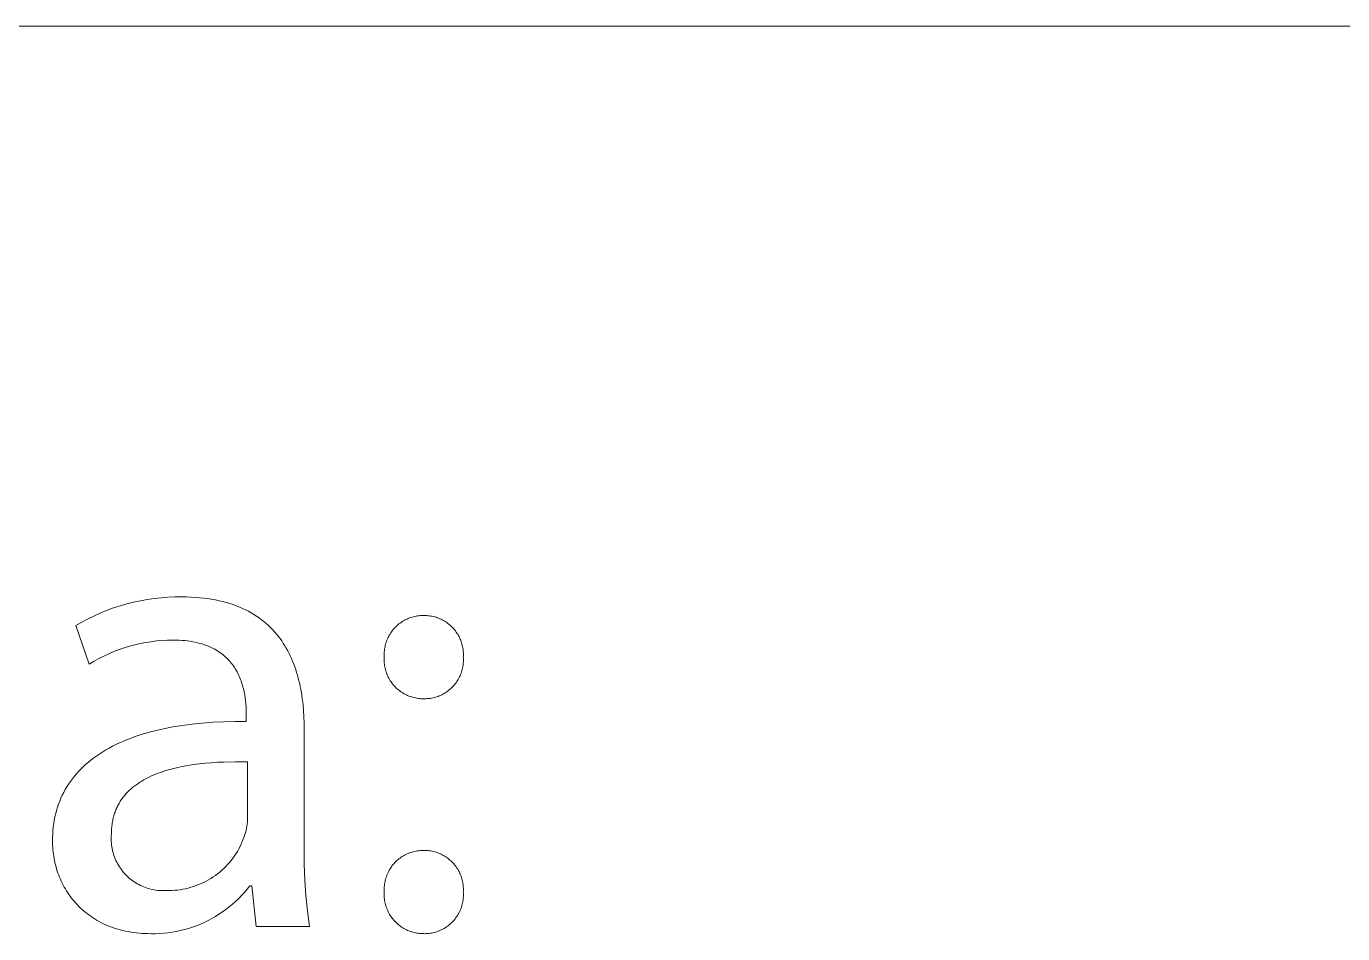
# Model space of a CAD drawing. Header units: millimetres. Extents: x 0 to 4030, y 0 to 2816.
# Drawn here: x 3773.6 to 3853.4, y 282.9 to 337.9 of the extents above; entities that cross this region are included whole.
import ezdxf

# ---------------------------------------------------------------- set-up
doc = ezdxf.new("R2010")
doc.units = ezdxf.units.MM
doc.header["$MEASUREMENT"] = 0
doc.layers.add('Domyślny', color=7, linetype='Continuous', true_color=0x000000)

msp = doc.modelspace()

# ---------------------------------------------------------------- linework, layer by layer
at = {"layer": 'Domyślny', "color": 18, "lineweight": 15, "true_color": 0x000000}
for p, q in [((3674.455, 337.913), (4026.423, 337.913)), ((3780.515, 303.097), (3780.929, 303.171)), ((3780.929, 303.171), (3781.345, 303.231)), ((3781.345, 303.231), (3781.763, 303.276)), ((3781.763, 303.276), (3782.182, 303.307)), ((3782.182, 303.307), (3782.603, 303.323)), ((3782.603, 303.323), (3783.023, 303.325)), ((3783.023, 303.325), (3783.3, 303.322)), ((3783.3, 303.322), (3783.57, 303.314)), ((3783.57, 303.314), (3783.834, 303.299)), ((3783.834, 303.299), (3784.091, 303.279)), ((3784.091, 303.279), (3784.342, 303.253)), ((3784.342, 303.253), (3784.586, 303.222)), ((3784.586, 303.222), (3784.825, 303.185)), ((3784.825, 303.185), (3785.057, 303.143)), ((3785.057, 303.143), (3785.283, 303.096)), ((3777.722, 302.186), (3778.107, 302.357)), ((3778.107, 302.357), (3778.496, 302.514)), ((3778.496, 302.514), (3778.892, 302.659)), ((3778.892, 302.659), (3779.291, 302.789)), ((3779.291, 302.789), (3779.695, 302.906)), ((3779.695, 302.906), (3780.103, 303.008)), ((3780.103, 303.008), (3780.515, 303.097)), ((3785.283, 303.096), (3785.503, 303.043)), ((3785.503, 303.043), (3785.718, 302.986)), ((3785.718, 302.986), (3785.926, 302.924)), ((3785.926, 302.924), (3786.129, 302.857)), ((3786.129, 302.857), (3786.325, 302.786)), ((3786.325, 302.786), (3786.517, 302.709)), ((3786.517, 302.709), (3786.702, 302.628)), ((3786.702, 302.628), (3786.883, 302.543)), ((3786.883, 302.543), (3787.057, 302.454)), ((3787.057, 302.454), (3787.227, 302.36)), ((3787.227, 302.36), (3787.391, 302.262)), ((3776.608, 301.594), (3776.973, 301.804)), ((3777.414, 299.259), (3776.608, 301.594)), ((3776.973, 301.804), (3777.344, 302.001)), ((3777.344, 302.001), (3777.722, 302.186)), ((3787.391, 302.262), (3787.55, 302.16)), ((3787.55, 302.16), (3787.704, 302.054)), ((3787.704, 302.054), (3787.852, 301.945)), ((3787.852, 301.945), (3787.996, 301.831)), ((3787.996, 301.831), (3788.135, 301.714)), ((3788.135, 301.714), (3788.269, 301.594)), ((3788.269, 301.594), (3788.398, 301.469)), ((3795.999, 301.522), (3796.059, 301.578)), ((3796.059, 301.578), (3796.12, 301.633)), ((3796.12, 301.633), (3796.184, 301.685)), ((3796.184, 301.685), (3796.249, 301.735)), ((3796.249, 301.735), (3796.315, 301.782)), ((3796.315, 301.782), (3796.384, 301.828)), ((3796.384, 301.828), (3796.454, 301.871)), ((3796.454, 301.871), (3796.525, 301.911)), ((3796.525, 301.911), (3796.598, 301.949)), ((3796.598, 301.949), (3796.672, 301.985)), ((3796.672, 301.985), (3796.747, 302.017)), ((3796.747, 302.017), (3796.824, 302.048)), ((3796.824, 302.048), (3796.901, 302.075)), ((3796.901, 302.075), (3796.979, 302.1)), ((3796.979, 302.1), (3797.058, 302.122)), ((3797.058, 302.122), (3797.138, 302.142)), ((3797.138, 302.142), (3797.218, 302.158)), ((3797.218, 302.158), (3797.299, 302.172)), ((3797.299, 302.172), (3797.38, 302.183)), ((3797.38, 302.183), (3797.462, 302.192)), ((3797.462, 302.192), (3797.544, 302.197)), ((3797.544, 302.197), (3797.626, 302.2)), ((3797.626, 302.2), (3797.708, 302.199)), ((3797.708, 302.199), (3797.789, 302.198)), ((3797.789, 302.198), (3797.871, 302.194)), ((3797.871, 302.194), (3797.951, 302.188)), ((3797.951, 302.188), (3798.032, 302.178)), ((3798.032, 302.178), (3798.113, 302.166)), ((3798.113, 302.166), (3798.192, 302.151)), ((3798.192, 302.151), (3798.272, 302.134)), ((3798.272, 302.134), (3798.35, 302.113)), ((3798.35, 302.113), (3798.428, 302.09)), ((3798.428, 302.09), (3798.505, 302.065)), ((3798.505, 302.065), (3798.581, 302.036)), ((3798.581, 302.036), (3798.657, 302.005)), ((3798.657, 302.005), (3798.731, 301.972)), ((3798.731, 301.972), (3798.803, 301.936)), ((3798.803, 301.936), (3798.875, 301.898)), ((3798.875, 301.898), (3798.945, 301.857)), ((3798.945, 301.857), (3799.014, 301.813)), ((3799.014, 301.813), (3799.081, 301.768)), ((3799.081, 301.768), (3799.147, 301.72)), ((3799.147, 301.72), (3799.211, 301.67)), ((3799.211, 301.67), (3799.273, 301.618)), ((3799.273, 301.618), (3799.334, 301.563)), ((3799.334, 301.563), (3799.392, 301.507)), ((3788.398, 301.469), (3788.522, 301.342)), ((3788.522, 301.342), (3788.642, 301.211)), ((3788.642, 301.211), (3788.757, 301.077)), ((3788.757, 301.077), (3788.868, 300.94)), ((3788.868, 300.94), (3788.974, 300.801)), ((3788.974, 300.801), (3789.075, 300.658)), ((3795.456, 300.708), (3795.488, 300.784)), ((3795.488, 300.784), (3795.523, 300.858)), ((3795.523, 300.858), (3795.56, 300.932)), ((3795.56, 300.932), (3795.599, 301.004)), ((3795.599, 301.004), (3795.641, 301.074)), ((3795.641, 301.074), (3795.685, 301.143)), ((3795.685, 301.143), (3795.732, 301.211)), ((3795.732, 301.211), (3795.781, 301.277)), ((3795.781, 301.277), (3795.832, 301.341)), ((3795.832, 301.341), (3795.886, 301.403)), ((3795.886, 301.403), (3795.941, 301.463)), ((3795.941, 301.463), (3795.999, 301.522)), ((3799.392, 301.507), (3799.449, 301.449)), ((3799.449, 301.449), (3799.503, 301.388)), ((3799.503, 301.388), (3799.555, 301.326)), ((3799.555, 301.326), (3799.606, 301.263)), ((3799.606, 301.263), (3799.654, 301.197)), ((3799.654, 301.197), (3799.7, 301.13)), ((3799.7, 301.13), (3799.743, 301.061)), ((3799.743, 301.061), (3799.784, 300.991)), ((3799.784, 300.991), (3799.823, 300.92)), ((3799.823, 300.92), (3799.859, 300.847)), ((3799.859, 300.847), (3799.893, 300.773)), ((3799.893, 300.773), (3799.924, 300.698)), ((3778.907, 300.01), (3778.598, 299.881)), ((3779.22, 300.129), (3778.907, 300.01)), ((3779.536, 300.238), (3779.22, 300.129)), ((3779.857, 300.335), (3779.536, 300.238)), ((3780.18, 300.421), (3779.857, 300.335)), ((3780.506, 300.496), (3780.18, 300.421)), ((3780.835, 300.56), (3780.506, 300.496)), ((3781.165, 300.612), (3780.835, 300.56)), ((3781.498, 300.654), (3781.165, 300.612)), ((3781.831, 300.683), (3781.498, 300.654)), ((3782.165, 300.701), (3781.831, 300.683)), ((3782.5, 300.708), (3782.165, 300.701)), ((3782.684, 300.706), (3782.5, 300.708)), ((3782.863, 300.7), (3782.684, 300.706)), ((3783.037, 300.69), (3782.863, 300.7)), ((3783.207, 300.675), (3783.037, 300.69)), ((3783.371, 300.657), (3783.207, 300.675)), ((3783.53, 300.635), (3783.371, 300.657)), ((3783.685, 300.609), (3783.53, 300.635)), ((3783.835, 300.58), (3783.685, 300.609)), ((3783.98, 300.547), (3783.835, 300.58)), ((3784.121, 300.511), (3783.98, 300.547)), ((3784.257, 300.472), (3784.121, 300.511)), ((3784.389, 300.429), (3784.257, 300.472)), ((3784.516, 300.383), (3784.389, 300.429)), ((3784.64, 300.334), (3784.516, 300.383)), ((3784.759, 300.283), (3784.64, 300.334)), ((3784.874, 300.228), (3784.759, 300.283)), ((3784.984, 300.171), (3784.874, 300.228)), ((3785.091, 300.111), (3784.984, 300.171)), ((3785.194, 300.049), (3785.091, 300.111)), ((3785.293, 299.984), (3785.194, 300.049)), ((3785.389, 299.917), (3785.293, 299.984)), ((3789.075, 300.658), (3789.173, 300.512)), ((3789.173, 300.512), (3789.266, 300.364)), ((3789.266, 300.364), (3789.355, 300.213)), ((3789.355, 300.213), (3789.44, 300.06)), ((3789.44, 300.06), (3789.521, 299.904)), ((3795.288, 299.909), (3795.292, 299.991)), ((3795.292, 299.991), (3795.3, 300.073)), ((3795.3, 300.073), (3795.309, 300.154)), ((3795.309, 300.154), (3795.322, 300.235)), ((3795.322, 300.235), (3795.338, 300.316)), ((3795.338, 300.316), (3795.356, 300.396)), ((3795.356, 300.396), (3795.377, 300.475)), ((3795.377, 300.475), (3795.401, 300.554)), ((3795.401, 300.554), (3795.427, 300.631)), ((3795.427, 300.631), (3795.456, 300.708)), ((3799.924, 300.698), (3799.952, 300.622)), ((3799.952, 300.622), (3799.978, 300.545)), ((3799.978, 300.545), (3800.001, 300.467)), ((3800.001, 300.467), (3800.022, 300.388)), ((3800.022, 300.388), (3800.04, 300.309)), ((3800.04, 300.309), (3800.055, 300.229)), ((3800.055, 300.229), (3800.067, 300.149)), ((3800.067, 300.149), (3800.077, 300.068)), ((3800.077, 300.068), (3800.084, 299.988)), ((3800.084, 299.988), (3800.088, 299.906)), ((3777.702, 299.429), (3777.414, 299.259)), ((3777.995, 299.59), (3777.702, 299.429)), ((3778.294, 299.741), (3777.995, 299.59)), ((3778.598, 299.881), (3778.294, 299.741)), ((3785.48, 299.848), (3785.389, 299.917)), ((3785.568, 299.776), (3785.48, 299.848)), ((3785.653, 299.703), (3785.568, 299.776)), ((3785.734, 299.627), (3785.653, 299.703)), ((3785.811, 299.55), (3785.734, 299.627)), ((3785.886, 299.471), (3785.811, 299.55)), ((3785.957, 299.39), (3785.886, 299.471)), ((3786.024, 299.308), (3785.957, 299.39)), ((3786.089, 299.224), (3786.024, 299.308)), ((3786.151, 299.139), (3786.089, 299.224)), ((3789.521, 299.904), (3789.598, 299.746)), ((3789.598, 299.746), (3789.671, 299.585)), ((3789.671, 299.585), (3789.741, 299.423)), ((3789.741, 299.423), (3789.806, 299.259)), ((3789.806, 299.259), (3789.868, 299.092)), ((3795.287, 299.827), (3795.288, 299.909)), ((3795.288, 299.745), (3795.287, 299.827)), ((3795.292, 299.663), (3795.288, 299.745)), ((3795.288, 299.498), (3795.289, 299.58)), ((3795.29, 299.416), (3795.288, 299.498)), ((3795.289, 299.58), (3795.292, 299.663)), ((3795.295, 299.333), (3795.29, 299.416)), ((3795.303, 299.251), (3795.295, 299.333)), ((3795.314, 299.169), (3795.303, 299.251)), ((3795.327, 299.088), (3795.314, 299.169)), ((3800.066, 299.174), (3800.053, 299.093)), ((3800.076, 299.255), (3800.066, 299.174)), ((3800.083, 299.336), (3800.076, 299.255)), ((3800.088, 299.418), (3800.083, 299.336)), ((3800.088, 299.744), (3800.084, 299.663)), ((3800.084, 299.663), (3800.088, 299.581)), ((3800.088, 299.906), (3800.089, 299.825)), ((3800.089, 299.825), (3800.088, 299.744)), ((3800.088, 299.581), (3800.089, 299.499)), ((3800.089, 299.499), (3800.088, 299.418)), ((3786.209, 299.053), (3786.151, 299.139)), ((3786.265, 298.965), (3786.209, 299.053)), ((3786.318, 298.876), (3786.265, 298.965)), ((3786.368, 298.787), (3786.318, 298.876)), ((3786.415, 298.696), (3786.368, 298.787)), ((3786.46, 298.605), (3786.415, 298.696)), ((3786.502, 298.513), (3786.46, 298.605)), ((3786.541, 298.421), (3786.502, 298.513)), ((3786.578, 298.328), (3786.541, 298.421)), ((3789.868, 299.092), (3789.927, 298.924)), ((3789.927, 298.924), (3789.981, 298.754)), ((3789.981, 298.754), (3790.033, 298.583)), ((3790.033, 298.583), (3790.081, 298.41)), ((3790.081, 298.41), (3790.125, 298.235)), ((3795.344, 299.007), (3795.327, 299.088)), ((3795.363, 298.927), (3795.344, 299.007)), ((3795.385, 298.848), (3795.363, 298.927)), ((3795.409, 298.769), (3795.385, 298.848)), ((3795.437, 298.691), (3795.409, 298.769)), ((3795.467, 298.615), (3795.437, 298.691)), ((3795.5, 298.539), (3795.467, 298.615)), ((3795.535, 298.464), (3795.5, 298.539)), ((3795.573, 298.391), (3795.535, 298.464)), ((3795.614, 298.319), (3795.573, 298.391)), ((3799.815, 298.4), (3799.775, 298.329)), ((3799.852, 298.473), (3799.815, 298.4)), ((3799.886, 298.547), (3799.852, 298.473)), ((3799.918, 298.622), (3799.886, 298.547)), ((3799.948, 298.699), (3799.918, 298.622)), ((3799.974, 298.776), (3799.948, 298.699)), ((3799.998, 298.854), (3799.974, 298.776)), ((3800.019, 298.933), (3799.998, 298.854)), ((3800.038, 299.013), (3800.019, 298.933)), ((3800.053, 299.093), (3800.038, 299.013)), ((3786.613, 298.234), (3786.578, 298.328)), ((3786.646, 298.14), (3786.613, 298.234)), ((3786.676, 298.047), (3786.646, 298.14)), ((3786.704, 297.953), (3786.676, 298.047)), ((3786.731, 297.858), (3786.704, 297.953)), ((3786.755, 297.765), (3786.731, 297.858)), ((3786.777, 297.671), (3786.755, 297.765)), ((3786.797, 297.577), (3786.777, 297.671)), ((3786.833, 297.392), (3786.797, 297.577)), ((3790.125, 298.235), (3790.167, 298.06)), ((3790.167, 298.06), (3790.205, 297.882)), ((3790.205, 297.882), (3790.24, 297.704)), ((3790.24, 297.704), (3790.272, 297.525)), ((3795.657, 298.249), (3795.614, 298.319)), ((3795.702, 298.18), (3795.657, 298.249)), ((3795.75, 298.113), (3795.702, 298.18)), ((3795.8, 298.048), (3795.75, 298.113)), ((3795.852, 297.984), (3795.8, 298.048)), ((3795.907, 297.922), (3795.852, 297.984)), ((3795.964, 297.862), (3795.907, 297.922)), ((3796.022, 297.804), (3795.964, 297.862)), ((3796.083, 297.749), (3796.022, 297.804)), ((3796.146, 297.695), (3796.083, 297.749)), ((3796.21, 297.644), (3796.146, 297.695)), ((3796.276, 297.594), (3796.21, 297.644)), ((3796.344, 297.548), (3796.276, 297.594)), ((3799.125, 297.604), (3799.058, 297.557)), ((3799.19, 297.653), (3799.125, 297.604)), ((3799.253, 297.705), (3799.19, 297.653)), ((3799.315, 297.759), (3799.253, 297.705)), ((3799.375, 297.814), (3799.315, 297.759)), ((3799.432, 297.872), (3799.375, 297.814)), ((3799.488, 297.932), (3799.432, 297.872)), ((3799.541, 297.994), (3799.488, 297.932)), ((3799.593, 298.058), (3799.541, 297.994)), ((3799.642, 298.123), (3799.593, 298.058)), ((3799.689, 298.19), (3799.642, 298.123)), ((3799.733, 298.258), (3799.689, 298.19)), ((3799.775, 298.329), (3799.733, 298.258)), ((3786.862, 297.208), (3786.833, 297.392)), ((3786.884, 297.028), (3786.862, 297.208)), ((3786.902, 296.851), (3786.884, 297.028)), ((3786.915, 296.679), (3786.902, 296.851)), ((3790.272, 297.525), (3790.327, 297.164)), ((3790.327, 297.164), (3790.371, 296.799)), ((3790.371, 296.799), (3790.404, 296.433)), ((3796.414, 297.503), (3796.344, 297.548)), ((3796.485, 297.461), (3796.414, 297.503)), ((3796.557, 297.422), (3796.485, 297.461)), ((3796.631, 297.385), (3796.557, 297.422)), ((3796.706, 297.351), (3796.631, 297.385)), ((3796.782, 297.319), (3796.706, 297.351)), ((3796.859, 297.29), (3796.782, 297.319)), ((3796.937, 297.264), (3796.859, 297.29)), ((3797.016, 297.24), (3796.937, 297.264)), ((3797.096, 297.219), (3797.016, 297.24)), ((3797.176, 297.201), (3797.096, 297.219)), ((3797.257, 297.186), (3797.176, 297.201)), ((3797.339, 297.174), (3797.257, 297.186)), ((3797.421, 297.164), (3797.339, 297.174)), ((3797.503, 297.158), (3797.421, 297.164)), ((3797.585, 297.154), (3797.503, 297.158)), ((3797.668, 297.153), (3797.585, 297.154)), ((3797.75, 297.152), (3797.668, 297.153)), ((3797.831, 297.154), (3797.75, 297.152)), ((3797.913, 297.159), (3797.831, 297.154)), ((3797.994, 297.166), (3797.913, 297.159)), ((3798.075, 297.176), (3797.994, 297.166)), ((3798.156, 297.189), (3798.075, 297.176)), ((3798.236, 297.205), (3798.156, 297.189)), ((3798.316, 297.224), (3798.236, 297.205)), ((3798.395, 297.245), (3798.316, 297.224)), ((3798.473, 297.27), (3798.395, 297.245)), ((3798.55, 297.296), (3798.473, 297.27)), ((3798.626, 297.326), (3798.55, 297.296)), ((3798.701, 297.358), (3798.626, 297.326)), ((3798.775, 297.393), (3798.701, 297.358)), ((3798.848, 297.43), (3798.775, 297.393)), ((3798.919, 297.47), (3798.848, 297.43)), ((3798.989, 297.512), (3798.919, 297.47)), ((3799.058, 297.557), (3798.989, 297.512)), ((3786.923, 296.513), (3786.915, 296.679)), ((3786.927, 296.352), (3786.923, 296.513)), ((3786.929, 296.199), (3786.927, 296.352)), ((3786.929, 295.783), (3786.929, 296.199)), ((3790.404, 296.433), (3790.427, 296.064)), ((3790.427, 296.064), (3790.441, 295.696)), ((3781.123, 295.143), (3781.383, 295.21)), ((3781.383, 295.21), (3781.918, 295.334)), ((3781.918, 295.334), (3782.473, 295.442)), ((3782.473, 295.442), (3783.049, 295.536)), ((3783.049, 295.536), (3783.646, 295.616)), ((3783.646, 295.616), (3784.263, 295.68)), ((3784.263, 295.68), (3784.899, 295.728)), ((3784.899, 295.728), (3785.556, 295.762)), ((3785.556, 295.762), (3786.233, 295.78)), ((3786.233, 295.78), (3786.929, 295.783)), ((3790.441, 295.696), (3790.445, 295.327)), ((3790.445, 295.327), (3790.445, 288.039)), ((3778.82, 294.27), (3779.026, 294.374)), ((3779.026, 294.374), (3779.237, 294.473)), ((3779.237, 294.473), (3779.454, 294.57)), ((3779.454, 294.57), (3779.677, 294.662)), ((3779.677, 294.662), (3779.905, 294.751)), ((3779.905, 294.751), (3780.138, 294.837)), ((3780.138, 294.837), (3780.376, 294.919)), ((3780.376, 294.919), (3780.62, 294.997)), ((3780.62, 294.997), (3780.869, 295.072)), ((3780.869, 295.072), (3781.123, 295.143)), ((3777.53, 293.449), (3777.698, 293.577)), ((3777.698, 293.577), (3777.871, 293.701)), ((3777.871, 293.701), (3778.05, 293.822)), ((3778.05, 293.822), (3778.234, 293.939)), ((3778.234, 293.939), (3778.424, 294.053)), ((3778.424, 294.053), (3778.619, 294.163)), ((3778.619, 294.163), (3778.82, 294.27)), ((3776.777, 292.759), (3776.916, 292.904)), ((3776.916, 292.904), (3777.061, 293.045)), ((3777.061, 293.045), (3777.212, 293.183)), ((3777.212, 293.183), (3777.368, 293.318)), ((3777.368, 293.318), (3777.53, 293.449)), ((3782.047, 292.794), (3781.89, 292.743)), ((3782.207, 292.841), (3782.047, 292.794)), ((3782.369, 292.886), (3782.207, 292.841)), ((3782.699, 292.968), (3782.369, 292.886)), ((3783.037, 293.041), (3782.699, 292.968)), ((3783.382, 293.104), (3783.037, 293.041)), ((3783.733, 293.159), (3783.382, 293.104)), ((3784.089, 293.206), (3783.733, 293.159)), ((3784.449, 293.244), (3784.089, 293.206)), ((3784.812, 293.275), (3784.449, 293.244)), ((3785.178, 293.299), (3784.812, 293.275)), ((3785.545, 293.316), (3785.178, 293.299)), ((3786.28, 293.332), (3785.545, 293.316)), ((3787.009, 293.327), (3786.28, 293.332)), ((3787.009, 289.932), (3787.009, 293.327)), ((3776.061, 291.82), (3776.166, 291.985)), ((3776.166, 291.985), (3776.276, 292.146)), ((3776.276, 292.146), (3776.393, 292.305)), ((3776.393, 292.305), (3776.515, 292.459)), ((3776.515, 292.459), (3776.643, 292.611)), ((3776.643, 292.611), (3776.777, 292.759)), ((3780.348, 292.005), (3780.228, 291.92)), ((3780.472, 292.088), (3780.348, 292.005)), ((3780.599, 292.167), (3780.472, 292.088)), ((3780.73, 292.243), (3780.599, 292.167)), ((3780.864, 292.316), (3780.73, 292.243)), ((3781.002, 292.385), (3780.864, 292.316)), ((3781.143, 292.452), (3781.002, 292.385)), ((3781.286, 292.516), (3781.143, 292.452)), ((3781.433, 292.577), (3781.286, 292.516)), ((3781.583, 292.635), (3781.433, 292.577)), ((3781.735, 292.691), (3781.583, 292.635)), ((3781.89, 292.743), (3781.735, 292.691)), ((3775.7, 291.128), (3775.781, 291.306)), ((3775.781, 291.306), (3775.869, 291.48)), ((3775.869, 291.48), (3775.962, 291.652)), ((3775.962, 291.652), (3776.061, 291.82)), ((3779.502, 291.226), (3779.458, 291.17)), ((3779.547, 291.282), (3779.502, 291.226)), ((3779.592, 291.336), (3779.547, 291.282)), ((3779.64, 291.39), (3779.592, 291.336)), ((3779.688, 291.442), (3779.64, 291.39)), ((3779.737, 291.494), (3779.688, 291.442)), ((3779.787, 291.545), (3779.737, 291.494)), ((3779.839, 291.595), (3779.787, 291.545)), ((3779.891, 291.644), (3779.839, 291.595)), ((3779.945, 291.692), (3779.891, 291.644)), ((3780, 291.739), (3779.945, 291.692)), ((3780.055, 291.786), (3780, 291.739)), ((3780.112, 291.831), (3780.055, 291.786)), ((3780.228, 291.92), (3780.112, 291.831)), ((3775.382, 290.189), (3775.433, 290.383)), ((3775.433, 290.383), (3775.491, 290.574)), ((3775.491, 290.574), (3775.555, 290.762)), ((3775.555, 290.762), (3775.624, 290.946)), ((3775.624, 290.946), (3775.7, 291.128)), ((3779.03, 290.422), (3779.002, 290.353)), ((3779.058, 290.49), (3779.03, 290.422)), ((3779.088, 290.557), (3779.058, 290.49)), ((3779.12, 290.622), (3779.088, 290.557)), ((3779.152, 290.687), (3779.12, 290.622)), ((3779.186, 290.751), (3779.152, 290.687)), ((3779.221, 290.813), (3779.186, 290.751)), ((3779.258, 290.875), (3779.221, 290.813)), ((3779.295, 290.936), (3779.258, 290.875)), ((3779.334, 290.996), (3779.295, 290.936)), ((3779.374, 291.055), (3779.334, 290.996)), ((3779.416, 291.113), (3779.374, 291.055)), ((3779.458, 291.17), (3779.416, 291.113)), ((3775.235, 289.381), (3775.262, 289.588)), ((3775.262, 289.588), (3775.296, 289.791)), ((3775.296, 289.791), (3775.336, 289.992)), ((3775.336, 289.992), (3775.382, 290.189)), ((3778.806, 289.61), (3778.794, 289.53)), ((3778.819, 289.689), (3778.806, 289.61)), ((3778.834, 289.767), (3778.819, 289.689)), ((3778.85, 289.844), (3778.834, 289.767)), ((3778.867, 289.92), (3778.85, 289.844)), ((3778.886, 289.995), (3778.867, 289.92)), ((3778.907, 290.069), (3778.886, 289.995)), ((3778.929, 290.141), (3778.907, 290.069)), ((3778.952, 290.213), (3778.929, 290.141)), ((3778.976, 290.284), (3778.952, 290.213)), ((3779.002, 290.353), (3778.976, 290.284)), ((3786.981, 289.549), (3786.995, 289.676)), ((3786.995, 289.676), (3787.004, 289.804)), ((3787.004, 289.804), (3787.009, 289.932)), ((3775.189, 288.742), (3775.198, 288.958)), ((3775.198, 288.958), (3775.213, 289.171)), ((3775.213, 289.171), (3775.235, 289.381)), ((3778.748, 288.83), (3778.744, 288.722)), ((3778.756, 288.938), (3778.748, 288.83)), ((3778.759, 289.113), (3778.756, 289.026)), ((3778.756, 289.026), (3778.756, 288.938)), ((3778.763, 289.199), (3778.759, 289.113)), ((3778.768, 289.283), (3778.763, 289.199)), ((3778.775, 289.366), (3778.768, 289.283)), ((3778.784, 289.449), (3778.775, 289.366)), ((3778.794, 289.53), (3778.784, 289.449)), ((3786.751, 288.648), (3786.808, 288.804)), ((3786.808, 288.804), (3786.848, 288.926)), ((3786.848, 288.926), (3786.883, 289.048)), ((3786.883, 289.048), (3786.914, 289.172)), ((3786.914, 289.172), (3786.941, 289.297)), ((3786.941, 289.297), (3786.963, 289.423)), ((3786.963, 289.423), (3786.981, 289.549)), ((3775.186, 288.522), (3775.189, 288.742)), ((3775.187, 288.39), (3775.186, 288.522)), ((3775.192, 288.258), (3775.187, 288.39)), ((3775.199, 288.127), (3775.192, 288.258)), ((3775.209, 287.995), (3775.199, 288.127)), ((3775.223, 287.864), (3775.209, 287.995)), ((3778.744, 288.722), (3778.744, 288.614)), ((3778.744, 288.614), (3778.748, 288.505)), ((3778.748, 288.505), (3778.755, 288.397)), ((3778.755, 288.397), (3778.766, 288.289)), ((3778.766, 288.289), (3778.781, 288.182)), ((3778.781, 288.182), (3778.8, 288.075)), ((3778.8, 288.075), (3778.822, 287.969)), ((3786.39, 287.903), (3786.472, 288.047)), ((3786.472, 288.047), (3786.55, 288.194)), ((3786.55, 288.194), (3786.622, 288.343)), ((3786.622, 288.343), (3786.689, 288.495)), ((3786.689, 288.495), (3786.751, 288.648)), ((3790.445, 288.039), (3790.445, 287.099)), ((3775.239, 287.733), (3775.223, 287.864)), ((3775.258, 287.602), (3775.239, 287.733)), ((3775.281, 287.472), (3775.258, 287.602)), ((3775.306, 287.343), (3775.281, 287.472)), ((3775.334, 287.214), (3775.306, 287.343)), ((3775.365, 287.086), (3775.334, 287.214)), ((3778.822, 287.969), (3778.848, 287.864)), ((3778.848, 287.864), (3778.877, 287.759)), ((3778.877, 287.759), (3778.91, 287.656)), ((3778.91, 287.656), (3778.947, 287.554)), ((3778.947, 287.554), (3778.987, 287.453)), ((3778.987, 287.453), (3779.031, 287.354)), ((3779.031, 287.354), (3779.078, 287.256)), ((3779.078, 287.256), (3779.128, 287.16)), ((3785.798, 287.106), (3785.907, 287.23)), ((3785.907, 287.23), (3786.013, 287.358)), ((3786.013, 287.358), (3786.114, 287.489)), ((3786.114, 287.489), (3786.211, 287.624)), ((3786.211, 287.624), (3786.303, 287.762)), ((3786.303, 287.762), (3786.39, 287.903)), ((3795.886, 287.164), (3795.941, 287.224)), ((3795.941, 287.224), (3795.999, 287.283)), ((3795.999, 287.283), (3796.059, 287.339)), ((3796.059, 287.339), (3796.12, 287.393)), ((3796.12, 287.393), (3796.184, 287.446)), ((3796.184, 287.446), (3796.249, 287.495)), ((3796.249, 287.495), (3796.315, 287.543)), ((3796.315, 287.543), (3796.384, 287.588)), ((3796.384, 287.588), (3796.454, 287.631)), ((3796.454, 287.631), (3796.525, 287.672)), ((3796.525, 287.672), (3796.598, 287.71)), ((3796.598, 287.71), (3796.672, 287.745)), ((3796.672, 287.745), (3796.747, 287.778)), ((3796.747, 287.778), (3796.824, 287.808)), ((3796.824, 287.808), (3796.901, 287.836)), ((3796.901, 287.836), (3796.979, 287.861)), ((3796.979, 287.861), (3797.058, 287.883)), ((3797.058, 287.883), (3797.138, 287.902)), ((3797.138, 287.902), (3797.218, 287.919)), ((3797.218, 287.919), (3797.299, 287.933)), ((3797.299, 287.933), (3797.38, 287.944)), ((3797.38, 287.944), (3797.462, 287.952)), ((3797.462, 287.952), (3797.544, 287.958)), ((3797.544, 287.958), (3797.626, 287.96)), ((3797.626, 287.96), (3797.708, 287.96)), ((3797.708, 287.96), (3797.789, 287.959)), ((3797.789, 287.959), (3797.871, 287.955)), ((3797.871, 287.955), (3797.951, 287.948)), ((3797.951, 287.948), (3798.032, 287.939)), ((3798.032, 287.939), (3798.113, 287.927)), ((3798.113, 287.927), (3798.192, 287.912)), ((3798.192, 287.912), (3798.272, 287.894)), ((3798.272, 287.894), (3798.35, 287.874)), ((3798.35, 287.874), (3798.428, 287.851)), ((3798.428, 287.851), (3798.505, 287.825)), ((3798.505, 287.825), (3798.581, 287.797)), ((3798.581, 287.797), (3798.657, 287.766)), ((3798.657, 287.766), (3798.731, 287.733)), ((3798.731, 287.733), (3798.803, 287.697)), ((3798.803, 287.697), (3798.875, 287.658)), ((3798.875, 287.658), (3798.945, 287.617)), ((3798.945, 287.617), (3799.014, 287.574)), ((3799.014, 287.574), (3799.081, 287.529)), ((3799.081, 287.529), (3799.147, 287.481)), ((3799.147, 287.481), (3799.211, 287.431)), ((3799.211, 287.431), (3799.273, 287.378)), ((3799.273, 287.378), (3799.334, 287.324)), ((3799.334, 287.324), (3799.392, 287.268)), ((3799.392, 287.268), (3799.449, 287.209)), ((3799.449, 287.209), (3799.503, 287.149)), ((3775.399, 286.958), (3775.365, 287.086)), ((3775.436, 286.831), (3775.399, 286.958)), ((3775.476, 286.706), (3775.436, 286.831)), ((3775.518, 286.581), (3775.476, 286.706)), ((3775.564, 286.457), (3775.518, 286.581)), ((3775.613, 286.334), (3775.564, 286.457)), ((3779.128, 287.16), (3779.182, 287.066)), ((3779.182, 287.066), (3779.238, 286.974)), ((3779.238, 286.974), (3779.298, 286.883)), ((3779.298, 286.883), (3779.361, 286.795)), ((3779.361, 286.795), (3779.427, 286.709)), ((3779.427, 286.709), (3779.496, 286.625)), ((3779.496, 286.625), (3779.568, 286.544)), ((3779.568, 286.544), (3779.643, 286.465)), ((3779.643, 286.465), (3779.72, 286.389)), ((3784.919, 286.351), (3785.055, 286.445)), ((3785.055, 286.445), (3785.188, 286.545)), ((3785.188, 286.545), (3785.318, 286.648)), ((3785.318, 286.648), (3785.443, 286.756)), ((3785.443, 286.756), (3785.565, 286.869)), ((3785.565, 286.869), (3785.683, 286.985)), ((3785.683, 286.985), (3785.798, 287.106)), ((3790.445, 287.099), (3790.478, 286.16)), ((3795.401, 286.314), (3795.427, 286.392)), ((3795.427, 286.392), (3795.456, 286.469)), ((3795.456, 286.469), (3795.488, 286.545)), ((3795.488, 286.545), (3795.523, 286.619)), ((3795.523, 286.619), (3795.56, 286.692)), ((3795.56, 286.692), (3795.599, 286.764)), ((3795.599, 286.764), (3795.641, 286.835)), ((3795.641, 286.835), (3795.685, 286.904)), ((3795.685, 286.904), (3795.732, 286.971)), ((3795.732, 286.971), (3795.781, 287.037)), ((3795.781, 287.037), (3795.832, 287.101)), ((3795.832, 287.101), (3795.886, 287.164)), ((3799.503, 287.149), (3799.555, 287.087)), ((3799.555, 287.087), (3799.606, 287.023)), ((3799.606, 287.023), (3799.654, 286.958)), ((3799.654, 286.958), (3799.7, 286.891)), ((3799.7, 286.891), (3799.743, 286.822)), ((3799.743, 286.822), (3799.784, 286.752)), ((3799.784, 286.752), (3799.823, 286.68)), ((3799.823, 286.68), (3799.859, 286.608)), ((3799.859, 286.608), (3799.893, 286.534)), ((3799.893, 286.534), (3799.924, 286.459)), ((3799.924, 286.459), (3799.952, 286.383)), ((3775.664, 286.212), (3775.613, 286.334)), ((3775.719, 286.092), (3775.664, 286.212)), ((3775.776, 285.972), (3775.719, 286.092)), ((3775.836, 285.854), (3775.776, 285.972)), ((3775.9, 285.738), (3775.836, 285.854)), ((3775.966, 285.623), (3775.9, 285.738)), ((3776.035, 285.509), (3775.966, 285.623)), ((3779.72, 286.389), (3779.8, 286.316)), ((3779.8, 286.316), (3779.882, 286.245)), ((3779.882, 286.245), (3779.966, 286.178)), ((3779.966, 286.178), (3780.053, 286.113)), ((3780.053, 286.113), (3780.143, 286.051)), ((3780.143, 286.051), (3780.234, 285.993)), ((3780.234, 285.993), (3780.327, 285.937)), ((3780.327, 285.937), (3780.422, 285.885)), ((3780.422, 285.885), (3780.519, 285.836)), ((3780.519, 285.836), (3780.617, 285.791)), ((3780.617, 285.791), (3780.717, 285.749)), ((3780.717, 285.749), (3780.818, 285.71)), ((3780.818, 285.71), (3780.921, 285.675)), ((3780.921, 285.675), (3781.025, 285.643)), ((3781.025, 285.643), (3781.129, 285.615)), ((3781.129, 285.615), (3781.235, 285.591)), ((3782.924, 285.58), (3783.088, 285.607)), ((3783.088, 285.607), (3783.25, 285.64)), ((3783.25, 285.64), (3783.412, 285.678)), ((3783.412, 285.678), (3783.572, 285.722)), ((3783.572, 285.722), (3783.73, 285.771)), ((3783.73, 285.771), (3783.887, 285.825)), ((3783.887, 285.825), (3784.042, 285.885)), ((3784.042, 285.885), (3784.194, 285.95)), ((3784.194, 285.95), (3784.344, 286.02)), ((3784.344, 286.02), (3784.492, 286.095)), ((3784.492, 286.095), (3784.637, 286.176)), ((3784.637, 286.176), (3784.78, 286.261)), ((3784.78, 286.261), (3784.919, 286.351)), ((3786.985, 285.611), (3786.82, 285.416)), ((3787.143, 285.811), (3786.985, 285.611)), ((3787.264, 285.811), (3787.143, 285.811)), ((3787.533, 283.355), (3787.264, 285.811)), ((3790.478, 286.16), (3790.542, 285.222)), ((3795.287, 285.588), (3795.288, 285.67)), ((3795.288, 285.67), (3795.292, 285.752)), ((3795.292, 285.752), (3795.3, 285.833)), ((3795.3, 285.833), (3795.309, 285.915)), ((3795.309, 285.915), (3795.322, 285.996)), ((3795.322, 285.996), (3795.338, 286.077)), ((3795.338, 286.077), (3795.356, 286.157)), ((3795.356, 286.157), (3795.377, 286.236)), ((3795.377, 286.236), (3795.401, 286.314)), ((3799.952, 286.383), (3799.978, 286.306)), ((3799.978, 286.306), (3800.001, 286.228)), ((3800.001, 286.228), (3800.022, 286.149)), ((3800.022, 286.149), (3800.04, 286.07)), ((3800.04, 286.07), (3800.055, 285.99)), ((3800.055, 285.99), (3800.067, 285.91)), ((3800.067, 285.91), (3800.077, 285.829)), ((3800.077, 285.829), (3800.084, 285.748)), ((3800.084, 285.748), (3800.088, 285.667)), ((3800.088, 285.667), (3800.089, 285.586)), ((3776.107, 285.397), (3776.035, 285.509)), ((3776.182, 285.286), (3776.107, 285.397)), ((3776.26, 285.177), (3776.182, 285.286)), ((3776.34, 285.07), (3776.26, 285.177)), ((3776.424, 284.965), (3776.34, 285.07)), ((3776.511, 284.862), (3776.424, 284.965)), ((3776.6, 284.76), (3776.511, 284.862)), ((3781.235, 285.591), (3781.341, 285.57)), ((3781.341, 285.57), (3781.448, 285.553)), ((3781.448, 285.553), (3781.556, 285.54)), ((3781.556, 285.54), (3781.664, 285.531)), ((3781.664, 285.531), (3781.772, 285.525)), ((3781.772, 285.525), (3781.881, 285.523)), ((3781.881, 285.523), (3781.989, 285.524)), ((3781.989, 285.524), (3782.097, 285.53)), ((3782.097, 285.53), (3782.263, 285.528)), ((3782.263, 285.528), (3782.429, 285.533)), ((3782.429, 285.533), (3782.595, 285.543)), ((3782.595, 285.543), (3782.76, 285.559)), ((3782.76, 285.559), (3782.924, 285.58)), ((3786.285, 284.868), (3786.094, 284.697)), ((3786.469, 285.044), (3786.285, 284.868)), ((3786.648, 285.227), (3786.469, 285.044)), ((3786.82, 285.416), (3786.648, 285.227)), ((3790.542, 285.222), (3790.639, 284.287)), ((3795.288, 285.506), (3795.287, 285.588)), ((3795.292, 285.424), (3795.288, 285.506)), ((3795.289, 285.341), (3795.292, 285.424)), ((3795.289, 285.259), (3795.289, 285.341)), ((3795.291, 285.177), (3795.289, 285.259)), ((3795.296, 285.094), (3795.291, 285.177)), ((3795.304, 285.012), (3795.296, 285.094)), ((3795.315, 284.931), (3795.304, 285.012)), ((3795.329, 284.85), (3795.315, 284.931)), ((3795.345, 284.769), (3795.329, 284.85)), ((3800.052, 284.854), (3800.036, 284.774)), ((3800.065, 284.935), (3800.052, 284.854)), ((3800.075, 285.016), (3800.065, 284.935)), ((3800.082, 285.097), (3800.075, 285.016)), ((3800.087, 285.179), (3800.082, 285.097)), ((3800.088, 285.505), (3800.084, 285.424)), ((3800.084, 285.424), (3800.088, 285.342)), ((3800.089, 285.26), (3800.087, 285.179)), ((3800.089, 285.586), (3800.088, 285.505)), ((3800.088, 285.342), (3800.089, 285.26)), ((3776.692, 284.661), (3776.6, 284.76)), ((3776.787, 284.563), (3776.692, 284.661)), ((3776.885, 284.468), (3776.787, 284.563)), ((3776.986, 284.375), (3776.885, 284.468)), ((3777.09, 284.284), (3776.986, 284.375)), ((3777.197, 284.195), (3777.09, 284.284)), ((3777.307, 284.109), (3777.197, 284.195)), ((3777.419, 284.026), (3777.307, 284.109)), ((3777.534, 283.944), (3777.419, 284.026)), ((3785.276, 284.086), (3785.059, 283.951)), ((3785.488, 284.228), (3785.276, 284.086)), ((3785.695, 284.378), (3785.488, 284.228)), ((3785.897, 284.534), (3785.695, 284.378)), ((3786.094, 284.697), (3785.897, 284.534)), ((3790.639, 284.287), (3790.767, 283.355)), ((3795.365, 284.689), (3795.345, 284.769)), ((3795.387, 284.609), (3795.365, 284.689)), ((3795.412, 284.531), (3795.387, 284.609)), ((3795.439, 284.453), (3795.412, 284.531)), ((3795.469, 284.377), (3795.439, 284.453)), ((3795.502, 284.301), (3795.469, 284.377)), ((3795.538, 284.227), (3795.502, 284.301)), ((3795.576, 284.154), (3795.538, 284.227)), ((3795.616, 284.082), (3795.576, 284.154)), ((3795.659, 284.012), (3795.616, 284.082)), ((3795.705, 283.943), (3795.659, 284.012)), ((3799.731, 284.021), (3799.686, 283.953)), ((3799.773, 284.091), (3799.731, 284.021)), ((3799.812, 284.163), (3799.773, 284.091)), ((3799.849, 284.235), (3799.812, 284.163)), ((3799.884, 284.309), (3799.849, 284.235)), ((3799.916, 284.384), (3799.884, 284.309)), ((3799.945, 284.461), (3799.916, 284.384)), ((3799.972, 284.538), (3799.945, 284.461)), ((3799.996, 284.616), (3799.972, 284.538)), ((3800.017, 284.695), (3799.996, 284.616)), ((3800.036, 284.774), (3800.017, 284.695)), ((3777.653, 283.866), (3777.534, 283.944)), ((3777.774, 283.79), (3777.653, 283.866)), ((3777.898, 283.717), (3777.774, 283.79)), ((3778.024, 283.646), (3777.898, 283.717)), ((3778.154, 283.578), (3778.024, 283.646)), ((3778.287, 283.514), (3778.154, 283.578)), ((3778.422, 283.452), (3778.287, 283.514)), ((3778.56, 283.393), (3778.422, 283.452)), ((3778.701, 283.337), (3778.56, 283.393)), ((3778.845, 283.284), (3778.701, 283.337)), ((3778.992, 283.235), (3778.845, 283.284)), ((3779.142, 283.189), (3778.992, 283.235)), ((3783.426, 283.23), (3783.181, 283.16)), ((3783.67, 283.308), (3783.426, 283.23)), ((3783.91, 283.395), (3783.67, 283.308)), ((3784.147, 283.49), (3783.91, 283.395)), ((3784.381, 283.594), (3784.147, 283.49)), ((3784.611, 283.705), (3784.381, 283.594)), ((3784.837, 283.824), (3784.611, 283.705)), ((3785.059, 283.951), (3784.837, 283.824)), ((3790.767, 283.355), (3787.533, 283.355)), ((3795.753, 283.876), (3795.705, 283.943)), ((3795.803, 283.811), (3795.753, 283.876)), ((3795.855, 283.747), (3795.803, 283.811)), ((3795.91, 283.685), (3795.855, 283.747)), ((3795.966, 283.626), (3795.91, 283.685)), ((3796.025, 283.568), (3795.966, 283.626)), ((3796.085, 283.512), (3796.025, 283.568)), ((3796.148, 283.458), (3796.085, 283.512)), ((3796.212, 283.407), (3796.148, 283.458)), ((3796.278, 283.358), (3796.212, 283.407)), ((3796.346, 283.311), (3796.278, 283.358)), ((3796.416, 283.267), (3796.346, 283.311)), ((3796.486, 283.225), (3796.416, 283.267)), ((3796.559, 283.185), (3796.486, 283.225)), ((3798.918, 283.233), (3798.846, 283.193)), ((3798.988, 283.276), (3798.918, 283.233)), ((3799.056, 283.32), (3798.988, 283.276)), ((3799.123, 283.367), (3799.056, 283.32)), ((3799.188, 283.417), (3799.123, 283.367)), ((3799.251, 283.468), (3799.188, 283.417)), ((3799.312, 283.522), (3799.251, 283.468)), ((3799.372, 283.578), (3799.312, 283.522)), ((3799.43, 283.635), (3799.372, 283.578)), ((3799.485, 283.695), (3799.43, 283.635)), ((3799.539, 283.757), (3799.485, 283.695)), ((3799.59, 283.821), (3799.539, 283.757)), ((3799.639, 283.886), (3799.59, 283.821)), ((3799.686, 283.953), (3799.639, 283.886)), ((3779.294, 283.146), (3779.142, 283.189)), ((3779.449, 283.106), (3779.294, 283.146)), ((3779.607, 283.071), (3779.449, 283.106)), ((3779.768, 283.038), (3779.607, 283.071)), ((3779.932, 283.009), (3779.768, 283.038)), ((3780.099, 282.984), (3779.932, 283.009)), ((3780.268, 282.962), (3780.099, 282.984)), ((3780.441, 282.945), (3780.268, 282.962)), ((3780.616, 282.931), (3780.441, 282.945)), ((3780.794, 282.921), (3780.616, 282.931)), ((3780.974, 282.915), (3780.794, 282.921)), ((3781.158, 282.913), (3780.974, 282.915)), ((3781.413, 282.913), (3781.158, 282.913)), ((3781.669, 282.922), (3781.413, 282.913)), ((3781.924, 282.939), (3781.669, 282.922)), ((3782.178, 282.966), (3781.924, 282.939)), ((3782.431, 283.001), (3782.178, 282.966)), ((3782.683, 283.045), (3782.431, 283.001)), ((3782.933, 283.098), (3782.683, 283.045)), ((3783.181, 283.16), (3782.933, 283.098)), ((3796.632, 283.148), (3796.559, 283.185)), ((3796.707, 283.114), (3796.632, 283.148)), ((3796.783, 283.082), (3796.707, 283.114)), ((3796.86, 283.053), (3796.783, 283.082)), ((3796.938, 283.026), (3796.86, 283.053)), ((3797.017, 283.003), (3796.938, 283.026)), ((3797.097, 282.982), (3797.017, 283.003)), ((3797.177, 282.964), (3797.097, 282.982)), ((3797.258, 282.948), (3797.177, 282.964)), ((3797.339, 282.936), (3797.258, 282.948)), ((3797.421, 282.926), (3797.339, 282.936)), ((3797.503, 282.919), (3797.421, 282.926)), ((3797.586, 282.915), (3797.503, 282.919)), ((3797.668, 282.914), (3797.586, 282.915)), ((3797.75, 282.913), (3797.668, 282.914)), ((3797.831, 282.915), (3797.75, 282.913)), ((3797.913, 282.92), (3797.831, 282.915)), ((3797.994, 282.928), (3797.913, 282.92)), ((3798.075, 282.938), (3797.994, 282.928)), ((3798.156, 282.952), (3798.075, 282.938)), ((3798.236, 282.968), (3798.156, 282.952)), ((3798.315, 282.986), (3798.236, 282.968)), ((3798.394, 283.008), (3798.315, 282.986)), ((3798.472, 283.032), (3798.394, 283.008)), ((3798.549, 283.059), (3798.472, 283.032)), ((3798.625, 283.089), (3798.549, 283.059)), ((3798.7, 283.121), (3798.625, 283.089)), ((3798.774, 283.156), (3798.7, 283.121)), ((3798.846, 283.193), (3798.774, 283.156))]:
    msp.add_line(p, q, dxfattribs=at)

doc.saveas('drawing.dxf')
